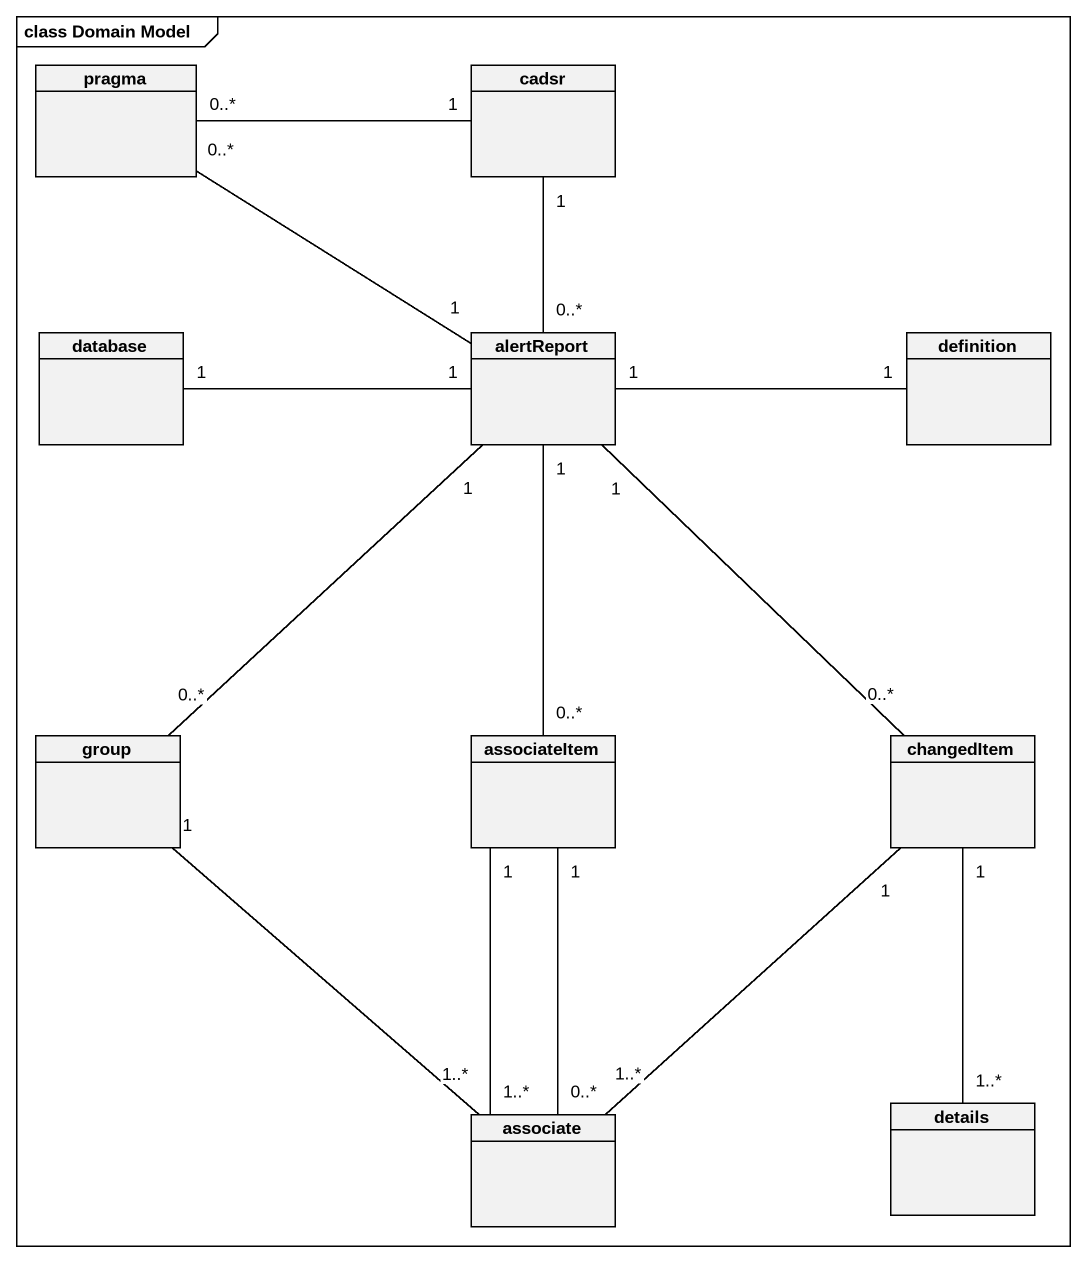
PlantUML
@startuml
mainframe class Domain Model
hide circle
hide empty members
class pragma
class cadsr
class "database" as database_
class alertReport
class definition
class "group" as group_
class associateItem
class changedItem
class associate
class details
pragma "0..*" -right- "1" cadsr
pragma "0..*" -- "1" alertReport
cadsr "1" -- "0..*" alertReport
alertReport "1" -left- "1" database_
alertReport "1" -right- "1" definition
alertReport "1" -- "0..*" group_
alertReport "1" -- "0..*" associateItem
alertReport "1" -- "0..*" changedItem
group_ "1" -- "1..*" associate
changedItem "1" -- "1..*" details
associate "1..*" -up- "1" associateItem
associate "0..*" -up- "1" associateItem
associate "1..*" -up- "1" changedItem
@enduml
